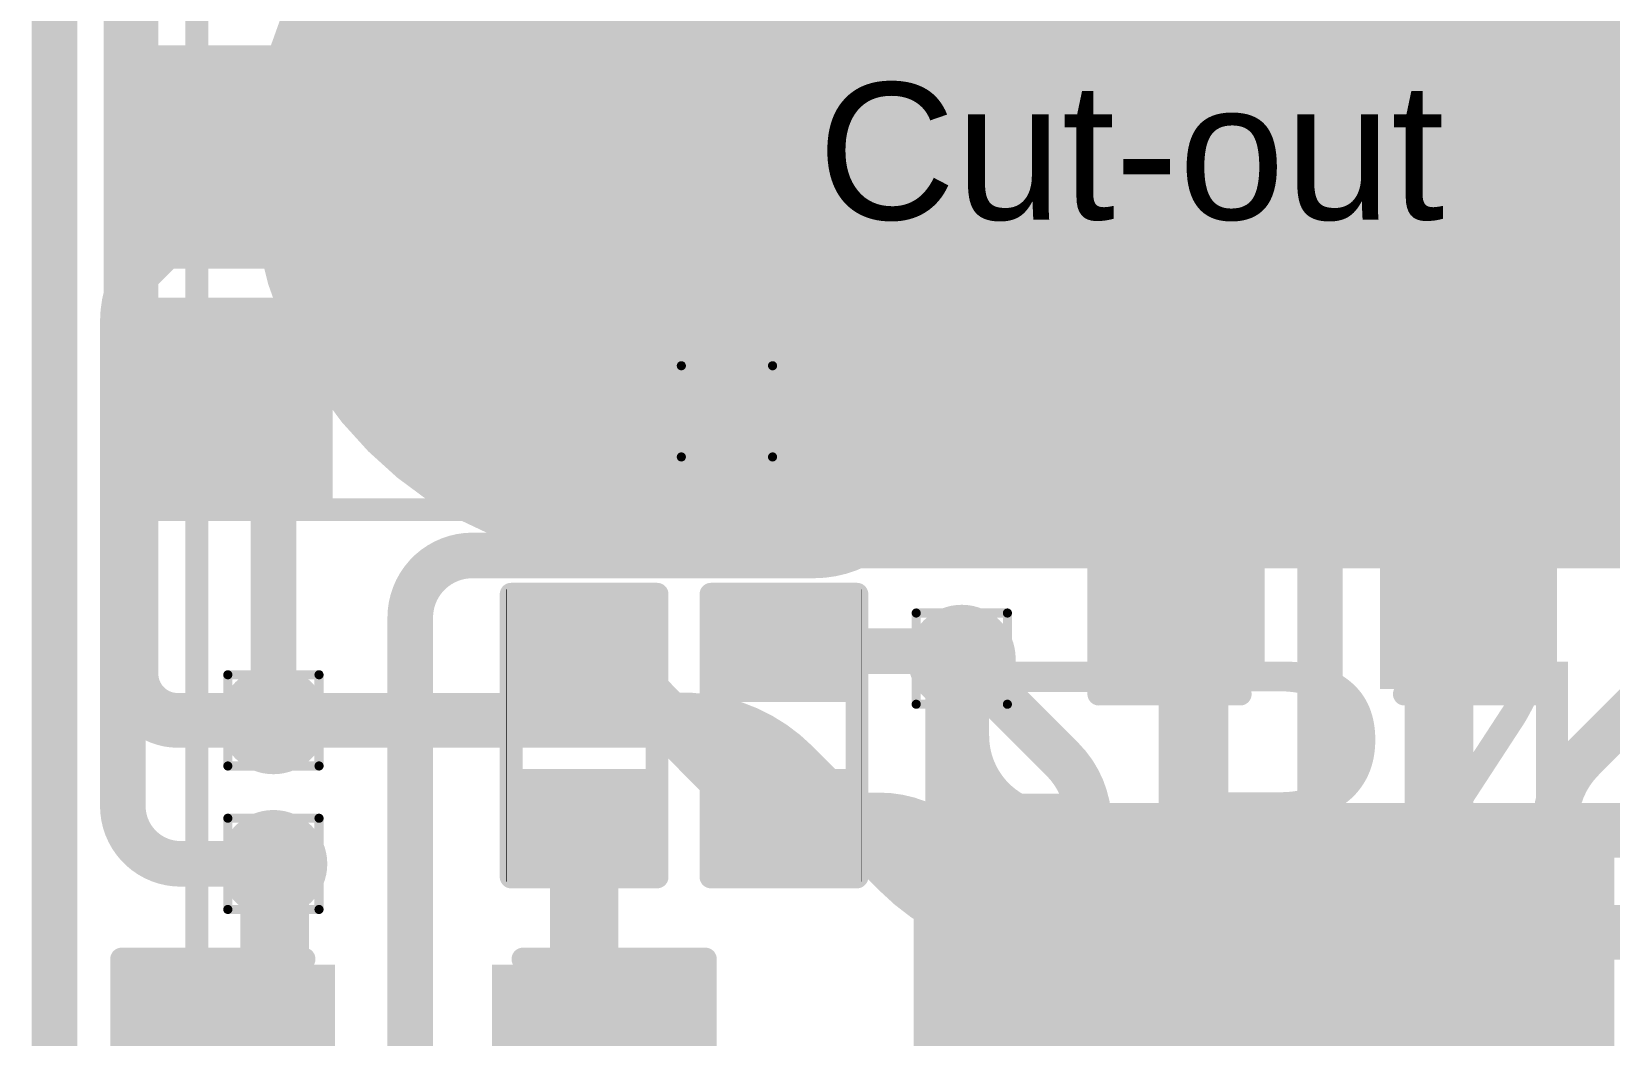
# Model space of a CAD drawing. Header units: inches. Extents: x 3 to 457, y -41 to 239.
# Drawn here: x 103.43 to 112.21, y 8.44 to 14.03 of the extents above; entities that cross this region are included whole.
import ezdxf

# ---------------------------------------------------------------- set-up
doc = ezdxf.new("R2010")
doc.units = ezdxf.units.IN
for name, color, linetype in [('Board Outline', 216, 'Continuous'), ('Bottom Layer', 5, 'Continuous'), ('Bottom Overlay', 54, 'Continuous'), ('Bottom Paste', 16, 'Continuous'), ('Bottom Solder', 6, 'Continuous'), ('Drill Drawing', 1, 'Continuous'), ('Fabrication', 76, 'Continuous'), ('Top Layer', 1, 'Continuous'), ('Top Overlay', 2, 'Continuous'), ('Top Paste', 8, 'Continuous'), ('Top Solder', 216, 'Continuous'), ('Via Holes', 16, 'Continuous')]:
    doc.layers.add(name, color=color, linetype=linetype)
doc.styles.add('Arial', font='', dxfattribs={"height": 0.2})
doc.styles.add('Arial Black_Bold', font='', dxfattribs={"height": 0.2})
doc.styles.get('Arial').set_extended_font_data('Arial')
doc.styles.get('Arial Black_Bold').set_extended_font_data('Arial Black', bold=True)

# ---------------------------------------------------------------- blocks, each defined once
blk = doc.blocks.new('S______B______2')
at = {"layer": 'Top Layer'}
for points in [[(-1.143, -0.4445), (-1.143, 0.4445), (-0.381, 0.4445), (-0.381, -0.4445)], [(0.381, -0.4445), (0.381, 0.4445), (1.143, 0.4445), (1.143, -0.4445)]]:
    blk.add_hatch(color=1, dxfattribs=at).paths.add_polyline_path(points)
at = {"layer": 'Top Paste'}
for points in [[(-1.143, -0.4445), (-1.143, 0.4445), (-0.381, 0.4445), (-0.381, -0.4445)], [(0.381, -0.4445), (0.381, 0.4445), (1.143, 0.4445), (1.143, -0.4445)]]:
    blk.add_hatch(color=8, dxfattribs=at).paths.add_polyline_path(points)
at = {"layer": 'Top Solder'}
for points in [[(-1.2446, -0.5461), (-1.2446, 0.5461), (-0.2794, 0.5461), (-0.2794, -0.5461)], [(0.2794, -0.5461), (0.2794, 0.5461), (1.2446, 0.5461), (1.2446, -0.5461)]]:
    blk.add_hatch(color=216, dxfattribs=at).paths.add_polyline_path(points)
at = {"layer": 'Top Overlay'}
for points in [[(-1.27, 0.5588, 0.127, 0.127, 0), (-1.27, -0.5588, 0.127, 0.127, 0)], [(1.27, 0.5588, 0.127, 0.127, 0), (-1.27, 0.5588, 0.127, 0.127, 0)], [(1.27, 0.5588, 0.127, 0.127, 0), (1.27, -0.5588, 0.127, 0.127, 0)], [(1.27, -0.5588, 0.127, 0.127, 0), (-1.27, -0.5588, 0.127, 0.127, 0)]]:
    blk.add_lwpolyline(points, format="xyseb", dxfattribs=at)
for points in [[(-1.30175, 0.5588, 0.0635, 0.0635, 1), (-1.23825, 0.5588, 0.0635, 0.0635, 1)], [(-1.30175, 0.5588, 0.0635, 0.0635, 1), (-1.23825, 0.5588, 0.0635, 0.0635, 1)], [(1.23825, 0.5588, 0.0635, 0.0635, 1), (1.30175, 0.5588, 0.0635, 0.0635, 1)], [(1.23825, 0.5588, 0.0635, 0.0635, 1), (1.30175, 0.5588, 0.0635, 0.0635, 1)], [(-1.30175, -0.5588, 0.0635, 0.0635, 1), (-1.23825, -0.5588, 0.0635, 0.0635, 1)], [(-1.30175, -0.5588, 0.0635, 0.0635, 1), (-1.23825, -0.5588, 0.0635, 0.0635, 1)], [(1.23825, -0.5588, 0.0635, 0.0635, 1), (1.30175, -0.5588, 0.0635, 0.0635, 1)], [(1.23825, -0.5588, 0.0635, 0.0635, 1), (1.30175, -0.5588, 0.0635, 0.0635, 1)]]:
    blk.add_lwpolyline(points, format="xyseb", close=True, dxfattribs=at)
blk = doc.blocks.new('TSSOP_14_108')
at = {"layer": 'Top Layer'}
for points in [[(-3.65, 1.525), (-2.15, 1.525), (-2.15, 1.075), (-3.65, 1.075)], [(-3.65, 0.875), (-2.15, 0.875), (-2.15, 0.425), (-3.65, 0.425)], [(-3.65, 0.225), (-2.15, 0.225), (-2.15, -0.225), (-3.65, -0.225)], [(-3.65, -0.425), (-2.15, -0.425), (-2.15, -0.875), (-3.65, -0.875)], [(-3.65, -1.075), (-2.15, -1.075), (-2.15, -1.525), (-3.65, -1.525)], [(-3.65, -1.725), (-2.15, -1.725), (-2.15, -2.175), (-3.65, -2.175)]]:
    blk.add_hatch(color=1, dxfattribs=at).paths.add_polyline_path(points)
at = {"layer": 'Top Paste'}
for points in [[(-3.65, 1.525), (-2.15, 1.525), (-2.15, 1.075), (-3.65, 1.075)], [(-3.65, 0.875), (-2.15, 0.875), (-2.15, 0.425), (-3.65, 0.425)], [(-3.65, 0.225), (-2.15, 0.225), (-2.15, -0.225), (-3.65, -0.225)], [(-3.65, -0.425), (-2.15, -0.425), (-2.15, -0.875), (-3.65, -0.875)], [(-3.65, -1.075), (-2.15, -1.075), (-2.15, -1.525), (-3.65, -1.525)], [(-3.65, -1.725), (-2.15, -1.725), (-2.15, -2.175), (-3.65, -2.175)]]:
    blk.add_hatch(color=8, dxfattribs=at).paths.add_polyline_path(points)
at = {"layer": 'Top Solder'}
for points in [[(-3.7516, 1.6266), (-2.0484, 1.6266), (-2.0484, 0.9734), (-3.7516, 0.9734)], [(-3.7516, 0.9766), (-2.0484, 0.9766), (-2.0484, 0.3234), (-3.7516, 0.3234)], [(-3.7516, 0.3266), (-2.0484, 0.3266), (-2.0484, -0.3266), (-3.7516, -0.3266)], [(-3.7516, -0.3234), (-2.0484, -0.3234), (-2.0484, -0.9766), (-3.7516, -0.9766)], [(-3.7516, -0.9734), (-2.0484, -0.9734), (-2.0484, -1.6266), (-3.7516, -1.6266)], [(-3.7516, -1.6234), (-2.0484, -1.6234), (-2.0484, -2.2766), (-3.7516, -2.2766)]]:
    blk.add_hatch(color=216, dxfattribs=at).paths.add_polyline_path(points)
blk = doc.blocks.new('S______B______118')
at = {"layer": 'Top Layer'}
for points in [[(-1.143, -0.4445), (-1.143, 0.4445), (-0.381, 0.4445), (-0.381, -0.4445)], [(0.381, -0.4445), (0.381, 0.4445), (1.143, 0.4445), (1.143, -0.4445)]]:
    blk.add_hatch(color=1, dxfattribs=at).paths.add_polyline_path(points)
at = {"layer": 'Top Paste'}
for points in [[(-1.143, -0.4445), (-1.143, 0.4445), (-0.381, 0.4445), (-0.381, -0.4445)], [(0.381, -0.4445), (0.381, 0.4445), (1.143, 0.4445), (1.143, -0.4445)]]:
    blk.add_hatch(color=8, dxfattribs=at).paths.add_polyline_path(points)
at = {"layer": 'Top Solder'}
for points in [[(-1.2446, -0.5461), (-1.2446, 0.5461), (-0.2794, 0.5461), (-0.2794, -0.5461)], [(0.2794, -0.5461), (0.2794, 0.5461), (1.2446, 0.5461), (1.2446, -0.5461)]]:
    blk.add_hatch(color=216, dxfattribs=at).paths.add_polyline_path(points)
at = {"layer": 'Top Overlay'}
for points in [[(-1.27, -0.5588, 0.127, 0.127, 0), (-1.27, 0.5588, 0.127, 0.127, 0)], [(-1.27, 0.5588, 0.127, 0.127, 0), (1.27, 0.5588, 0.127, 0.127, 0)], [(1.27, -0.5588, 0.127, 0.127, 0), (1.27, 0.5588, 0.127, 0.127, 0)], [(-1.27, -0.5588, 0.127, 0.127, 0), (1.27, -0.5588, 0.127, 0.127, 0)]]:
    blk.add_lwpolyline(points, format="xyseb", dxfattribs=at)
for points in [[(-1.30175, 0.5588, 0.0635, 0.0635, 1), (-1.23825, 0.5588, 0.0635, 0.0635, 1)], [(-1.30175, 0.5588, 0.0635, 0.0635, 1), (-1.23825, 0.5588, 0.0635, 0.0635, 1)], [(1.23825, 0.5588, 0.0635, 0.0635, 1), (1.30175, 0.5588, 0.0635, 0.0635, 1)], [(1.23825, 0.5588, 0.0635, 0.0635, 1), (1.30175, 0.5588, 0.0635, 0.0635, 1)], [(-1.30175, -0.5588, 0.0635, 0.0635, 1), (-1.23825, -0.5588, 0.0635, 0.0635, 1)], [(-1.30175, -0.5588, 0.0635, 0.0635, 1), (-1.23825, -0.5588, 0.0635, 0.0635, 1)], [(1.23825, -0.5588, 0.0635, 0.0635, 1), (1.30175, -0.5588, 0.0635, 0.0635, 1)], [(1.23825, -0.5588, 0.0635, 0.0635, 1), (1.30175, -0.5588, 0.0635, 0.0635, 1)]]:
    blk.add_lwpolyline(points, format="xyseb", close=True, dxfattribs=at)
blk = doc.blocks.new('R___0402_177')
at = {"layer": 'Top Layer'}
for points in [[(-0.6985, -0.3175), (-0.6985, 0.3175), (-0.2413, 0.3175), (-0.2413, -0.3175)], [(0.2413, -0.3175), (0.2413, 0.3175), (0.6985, 0.3175), (0.6985, -0.3175)]]:
    blk.add_hatch(color=1, dxfattribs=at).paths.add_polyline_path(points)
at = {"layer": 'Top Paste'}
for points in [[(-0.6985, -0.3175), (-0.6985, 0.3175), (-0.2413, 0.3175), (-0.2413, -0.3175)], [(0.2413, -0.3175), (0.2413, 0.3175), (0.6985, 0.3175), (0.6985, -0.3175)]]:
    blk.add_hatch(color=8, dxfattribs=at).paths.add_polyline_path(points)
at = {"layer": 'Top Solder'}
for points in [[(-0.7535, -0.3725), (-0.7535, 0.3725), (-0.1863, 0.3725), (-0.1863, -0.3725)], [(0.1863, -0.3725), (0.1863, 0.3725), (0.7535, 0.3725), (0.7535, -0.3725)]]:
    blk.add_hatch(color=216, dxfattribs=at).paths.add_polyline_path(points)
at = {"layer": 'Top Overlay'}
for points in [[(0.7874, 0.4064, 0.127, 0.127, 0), (-0.7874, 0.4064, 0.127, 0.127, 0)], [(-0.7874, -0.4064, 0.127, 0.127, 0), (-0.7874, 0.4064, 0.127, 0.127, 0)], [(0.7874, -0.4064, 0.127, 0.127, 0), (0.7874, 0.4064, 0.127, 0.127, 0)], [(0.7874, -0.4064, 0.127, 0.127, 0), (-0.7874, -0.4064, 0.127, 0.127, 0)], [(0.8128, -0.4318, 0.00323, 0.00323, 0), (-0.8128, -0.4318, 0.00323, 0.00323, 0)]]:
    blk.add_lwpolyline(points, format="xyseb", dxfattribs=at)
for points in [[(-0.8191, 0.4064, 0.0635, 0.0635, 1), (-0.7556, 0.4064, 0.0635, 0.0635, 1)], [(-0.8191, 0.4064, 0.0635, 0.0635, 1), (-0.7556, 0.4064, 0.0635, 0.0635, 1)], [(0.7556, 0.4064, 0.0635, 0.0635, 1), (0.8191, 0.4064, 0.0635, 0.0635, 1)], [(0.7556, 0.4064, 0.0635, 0.0635, 1), (0.8191, 0.4064, 0.0635, 0.0635, 1)], [(-0.8191, -0.4064, 0.0635, 0.0635, 1), (-0.7556, -0.4064, 0.0635, 0.0635, 1)], [(-0.8191, -0.4064, 0.0635, 0.0635, 1), (-0.7556, -0.4064, 0.0635, 0.0635, 1)], [(0.7556, -0.4064, 0.0635, 0.0635, 1), (0.8191, -0.4064, 0.0635, 0.0635, 1)], [(0.7556, -0.4064, 0.0635, 0.0635, 1), (0.8191, -0.4064, 0.0635, 0.0635, 1)], [(-0.8136, -0.4318, 0.00161, 0.00161, 1), (-0.812, -0.4318, 0.00161, 0.00161, 1)], [(0.812, -0.4318, 0.00161, 0.00161, 1), (0.8136, -0.4318, 0.00161, 0.00161, 1)]]:
    blk.add_lwpolyline(points, format="xyseb", close=True, dxfattribs=at)
blk = doc.blocks.new('R___0402_182')
at = {"layer": 'Top Layer'}
for points in [[(-0.6985, -0.3175), (-0.6985, 0.3175), (-0.2413, 0.3175), (-0.2413, -0.3175)], [(0.2413, -0.3175), (0.2413, 0.3175), (0.6985, 0.3175), (0.6985, -0.3175)]]:
    blk.add_hatch(color=1, dxfattribs=at).paths.add_polyline_path(points)
at = {"layer": 'Top Paste'}
for points in [[(-0.6985, -0.3175), (-0.6985, 0.3175), (-0.2413, 0.3175), (-0.2413, -0.3175)], [(0.2413, -0.3175), (0.2413, 0.3175), (0.6985, 0.3175), (0.6985, -0.3175)]]:
    blk.add_hatch(color=8, dxfattribs=at).paths.add_polyline_path(points)
at = {"layer": 'Top Solder'}
for points in [[(-0.7535, -0.3725), (-0.7535, 0.3725), (-0.1863, 0.3725), (-0.1863, -0.3725)], [(0.1863, -0.3725), (0.1863, 0.3725), (0.7535, 0.3725), (0.7535, -0.3725)]]:
    blk.add_hatch(color=216, dxfattribs=at).paths.add_polyline_path(points)
at = {"layer": 'Top Overlay'}
for points in [[(-0.7874, 0.4064, 0.127, 0.127, 0), (0.7874, 0.4064, 0.127, 0.127, 0)], [(-0.7874, 0.4064, 0.127, 0.127, 0), (-0.7874, -0.4064, 0.127, 0.127, 0)], [(0.7874, 0.4064, 0.127, 0.127, 0), (0.7874, -0.4064, 0.127, 0.127, 0)], [(-0.7874, -0.4064, 0.127, 0.127, 0), (0.7874, -0.4064, 0.127, 0.127, 0)], [(-0.8128, -0.4318, 0.00323, 0.00323, 0), (0.8128, -0.4318, 0.00323, 0.00323, 0)]]:
    blk.add_lwpolyline(points, format="xyseb", dxfattribs=at)
for points in [[(-0.8191, 0.4064, 0.0635, 0.0635, 1), (-0.7556, 0.4064, 0.0635, 0.0635, 1)], [(-0.8191, 0.4064, 0.0635, 0.0635, 1), (-0.7556, 0.4064, 0.0635, 0.0635, 1)], [(0.7556, 0.4064, 0.0635, 0.0635, 1), (0.8191, 0.4064, 0.0635, 0.0635, 1)], [(0.7556, 0.4064, 0.0635, 0.0635, 1), (0.8191, 0.4064, 0.0635, 0.0635, 1)], [(-0.8191, -0.4064, 0.0635, 0.0635, 1), (-0.7556, -0.4064, 0.0635, 0.0635, 1)], [(-0.8191, -0.4064, 0.0635, 0.0635, 1), (-0.7556, -0.4064, 0.0635, 0.0635, 1)], [(0.7556, -0.4064, 0.0635, 0.0635, 1), (0.8191, -0.4064, 0.0635, 0.0635, 1)], [(0.7556, -0.4064, 0.0635, 0.0635, 1), (0.8191, -0.4064, 0.0635, 0.0635, 1)], [(-0.8136, -0.4318, 0.00161, 0.00161, 1), (-0.812, -0.4318, 0.00161, 0.00161, 1)], [(0.812, -0.4318, 0.00161, 0.00161, 1), (0.8136, -0.4318, 0.00161, 0.00161, 1)]]:
    blk.add_lwpolyline(points, format="xyseb", close=True, dxfattribs=at)
blk = doc.blocks.new('EMG_ELECTRODE_4_____B_237')
at = {"layer": 'Bottom Layer'}
h = blk.add_hatch(color=5, dxfattribs=at)
edge = h.paths.add_edge_path()
edge.add_arc((-3.15, 10), 2.1, 90, 270)
edge.add_line((-3.15, 7.9), (3.15, 7.9))
edge.add_arc((3.15, 10), 2.1, 270, 450)
edge.add_line((3.15, 12.1), (-3.15, 12.1))
at = {"layer": 'Bottom Paste'}
h = blk.add_hatch(color=16, dxfattribs=at)
edge = h.paths.add_edge_path()
edge.add_arc((-3.15, 10), 2.1, 90, 270)
edge.add_line((-3.15, 7.9), (3.15, 7.9))
edge.add_arc((3.15, 10), 2.1, 270, 450)
edge.add_line((3.15, 12.1), (-3.15, 12.1))
at = {"layer": 'Bottom Solder'}
h = blk.add_hatch(color=6, dxfattribs=at)
edge = h.paths.add_edge_path()
edge.add_arc((-3.15, 10), 2.2016, 90, 270)
edge.add_line((-3.15, 7.7984), (3.15, 7.7984))
edge.add_arc((3.15, 10), 2.2016, 270, 450)
edge.add_line((3.15, 12.2016), (-3.15, 12.2016))
at = {"layer": 'Bottom Overlay'}
blk.add_lwpolyline([(-5.6833, -21.0042, 0.127, 0.127, 0), (-5.6833, 20.9528, 0.127, 0.127, 0)], format="xyseb", dxfattribs=at)
blk = doc.blocks.new('C___0805_267')
at = {"layer": 'Top Layer'}
for points in [[(-1.524, 0.762), (-0.508, 0.762), (-0.508, -0.762), (-1.524, -0.762)], [(0.508, 0.762), (1.524, 0.762), (1.524, -0.762), (0.508, -0.762)]]:
    blk.add_hatch(color=1, dxfattribs=at).paths.add_polyline_path(points)
at = {"layer": 'Top Paste'}
for points in [[(-1.524, 0.762), (-0.508, 0.762), (-0.508, -0.762), (-1.524, -0.762)], [(0.508, 0.762), (1.524, 0.762), (1.524, -0.762), (0.508, -0.762)]]:
    blk.add_hatch(color=8, dxfattribs=at).paths.add_polyline_path(points)
at = {"layer": 'Top Solder'}
for points in [[(-1.594, 0.832), (-0.438, 0.832), (-0.438, -0.832), (-1.594, -0.832)], [(0.438, 0.832), (1.594, 0.832), (1.594, -0.832), (0.438, -0.832)]]:
    blk.add_hatch(color=216, dxfattribs=at).paths.add_polyline_path(points)
at = {"layer": 'Top Overlay'}
for points in [[(-1.6256, 0.8636, 0.127, 0.127, 0), (-1.6256, -0.8636, 0.127, 0.127, 0)], [(-0.6096, 0.8636, 0.127, 0.127, 0), (-1.6256, 0.8636, 0.127, 0.127, 0)], [(1.6256, 0.8636, 0.127, 0.127, 0), (0.6096, 0.8636, 0.127, 0.127, 0)], [(1.6256, 0.8636, 0.127, 0.127, 0), (1.6256, -0.8636, 0.127, 0.127, 0)], [(-0.6096, -0.8636, 0.127, 0.127, 0), (-1.6256, -0.8636, 0.127, 0.127, 0)], [(1.6256, -0.8636, 0.127, 0.127, 0), (0.6096, -0.8636, 0.127, 0.127, 0)]]:
    blk.add_lwpolyline(points, format="xyseb", dxfattribs=at)
for points in [[(-1.6574, 0.8636, 0.0635, 0.0635, 1), (-1.5938, 0.8636, 0.0635, 0.0635, 1)], [(-1.6574, 0.8636, 0.0635, 0.0635, 1), (-1.5938, 0.8636, 0.0635, 0.0635, 1)], [(-0.6413, 0.8636, 0.0635, 0.0635, 1), (-0.5778, 0.8636, 0.0635, 0.0635, 1)], [(0.5778, 0.8636, 0.0635, 0.0635, 1), (0.6413, 0.8636, 0.0635, 0.0635, 1)], [(1.5938, 0.8636, 0.0635, 0.0635, 1), (1.6574, 0.8636, 0.0635, 0.0635, 1)], [(1.5938, 0.8636, 0.0635, 0.0635, 1), (1.6574, 0.8636, 0.0635, 0.0635, 1)], [(-1.6574, -0.8636, 0.0635, 0.0635, 1), (-1.5938, -0.8636, 0.0635, 0.0635, 1)], [(-1.6574, -0.8636, 0.0635, 0.0635, 1), (-1.5938, -0.8636, 0.0635, 0.0635, 1)], [(-0.6413, -0.8636, 0.0635, 0.0635, 1), (-0.5778, -0.8636, 0.0635, 0.0635, 1)], [(0.5778, -0.8636, 0.0635, 0.0635, 1), (0.6413, -0.8636, 0.0635, 0.0635, 1)], [(1.5938, -0.8636, 0.0635, 0.0635, 1), (1.6574, -0.8636, 0.0635, 0.0635, 1)], [(1.5938, -0.8636, 0.0635, 0.0635, 1), (1.6574, -0.8636, 0.0635, 0.0635, 1)]]:
    blk.add_lwpolyline(points, format="xyseb", close=True, dxfattribs=at)
blk = doc.blocks.new('C___0603_271')
at = {"layer": 'Top Layer'}
for points in [[(-0.381, 0.4445), (-0.381, -0.4445), (-1.143, -0.4445), (-1.143, 0.4445)], [(1.143, 0.4445), (1.143, -0.4445), (0.381, -0.4445), (0.381, 0.4445)]]:
    blk.add_hatch(color=1, dxfattribs=at).paths.add_polyline_path(points)
at = {"layer": 'Top Paste'}
for points in [[(-0.381, 0.4445), (-0.381, -0.4445), (-1.143, -0.4445), (-1.143, 0.4445)], [(1.143, 0.4445), (1.143, -0.4445), (0.381, -0.4445), (0.381, 0.4445)]]:
    blk.add_hatch(color=8, dxfattribs=at).paths.add_polyline_path(points)
at = {"layer": 'Top Solder'}
for points in [[(-0.321, 0.5045), (-0.321, -0.5045), (-1.203, -0.5045), (-1.203, 0.5045)], [(1.203, 0.5045), (1.203, -0.5045), (0.321, -0.5045), (0.321, 0.5045)]]:
    blk.add_hatch(color=216, dxfattribs=at).paths.add_polyline_path(points)
at = {"layer": 'Top Overlay'}
for points in [[(-0.4572, 0.5334, 0.127, 0.127, 0), (-1.2446, 0.5334, 0.127, 0.127, 0)], [(-1.2446, 0.5334, 0.127, 0.127, 0), (-1.2446, -0.5334, 0.127, 0.127, 0)], [(1.2446, 0.5334, 0.127, 0.127, 0), (0.4572, 0.5334, 0.127, 0.127, 0)], [(1.2446, 0.5334, 0.127, 0.127, 0), (1.2446, -0.5334, 0.127, 0.127, 0)], [(-0.4572, -0.5334, 0.127, 0.127, 0), (-1.2446, -0.5334, 0.127, 0.127, 0)], [(1.2446, -0.5334, 0.127, 0.127, 0), (0.4572, -0.5334, 0.127, 0.127, 0)]]:
    blk.add_lwpolyline(points, format="xyseb", dxfattribs=at)
for points in [[(-1.2764, 0.5334, 0.0635, 0.0635, 1), (-1.2128, 0.5334, 0.0635, 0.0635, 1)], [(-1.2764, 0.5334, 0.0635, 0.0635, 1), (-1.2128, 0.5334, 0.0635, 0.0635, 1)], [(-0.4889, 0.5334, 0.0635, 0.0635, 1), (-0.4254, 0.5334, 0.0635, 0.0635, 1)], [(0.4254, 0.5334, 0.0635, 0.0635, 1), (0.4889, 0.5334, 0.0635, 0.0635, 1)], [(1.2128, 0.5334, 0.0635, 0.0635, 1), (1.2764, 0.5334, 0.0635, 0.0635, 1)], [(1.2128, 0.5334, 0.0635, 0.0635, 1), (1.2764, 0.5334, 0.0635, 0.0635, 1)], [(-1.2764, -0.5334, 0.0635, 0.0635, 1), (-1.2128, -0.5334, 0.0635, 0.0635, 1)], [(-1.2764, -0.5334, 0.0635, 0.0635, 1), (-1.2128, -0.5334, 0.0635, 0.0635, 1)], [(-0.4889, -0.5334, 0.0635, 0.0635, 1), (-0.4254, -0.5334, 0.0635, 0.0635, 1)], [(0.4254, -0.5334, 0.0635, 0.0635, 1), (0.4889, -0.5334, 0.0635, 0.0635, 1)], [(1.2128, -0.5334, 0.0635, 0.0635, 1), (1.2764, -0.5334, 0.0635, 0.0635, 1)], [(1.2128, -0.5334, 0.0635, 0.0635, 1), (1.2764, -0.5334, 0.0635, 0.0635, 1)]]:
    blk.add_lwpolyline(points, format="xyseb", close=True, dxfattribs=at)
blk = doc.blocks.new('____0402_273')
at = {"layer": 'Top Layer'}
for points in [[(-0.6985, -0.3175), (-0.6985, 0.3175), (-0.2413, 0.3175), (-0.2413, -0.3175)], [(0.2413, -0.3175), (0.2413, 0.3175), (0.6985, 0.3175), (0.6985, -0.3175)]]:
    blk.add_hatch(color=1, dxfattribs=at).paths.add_polyline_path(points)
at = {"layer": 'Top Paste'}
for points in [[(-0.6985, -0.3175), (-0.6985, 0.3175), (-0.2413, 0.3175), (-0.2413, -0.3175)], [(0.2413, -0.3175), (0.2413, 0.3175), (0.6985, 0.3175), (0.6985, -0.3175)]]:
    blk.add_hatch(color=8, dxfattribs=at).paths.add_polyline_path(points)
at = {"layer": 'Top Solder'}
for points in [[(-0.7585, -0.3775), (-0.7585, 0.3775), (-0.1813, 0.3775), (-0.1813, -0.3775)], [(0.1813, -0.3775), (0.1813, 0.3775), (0.7585, 0.3775), (0.7585, -0.3775)]]:
    blk.add_hatch(color=216, dxfattribs=at).paths.add_polyline_path(points)
at = {"layer": 'Top Overlay'}
for points in [[(-0.7874, 0.4064, 0.127, 0.127, 0), (-0.7874, -0.4064, 0.127, 0.127, 0)], [(-0.2794, 0.4064, 0.127, 0.127, 0), (-0.7874, 0.4064, 0.127, 0.127, 0)], [(0.7874, 0.4064, 0.127, 0.127, 0), (0.2794, 0.4064, 0.127, 0.127, 0)], [(0.7874, 0.4064, 0.127, 0.127, 0), (0.7874, -0.4064, 0.127, 0.127, 0)], [(-0.2794, -0.4064, 0.127, 0.127, 0), (-0.7874, -0.4064, 0.127, 0.127, 0)], [(0.7874, -0.4064, 0.127, 0.127, 0), (0.2794, -0.4064, 0.127, 0.127, 0)]]:
    blk.add_lwpolyline(points, format="xyseb", dxfattribs=at)
for points in [[(-0.8191, 0.4064, 0.0635, 0.0635, 1), (-0.7556, 0.4064, 0.0635, 0.0635, 1)], [(-0.8191, 0.4064, 0.0635, 0.0635, 1), (-0.7556, 0.4064, 0.0635, 0.0635, 1)], [(-0.3111, 0.4064, 0.0635, 0.0635, 1), (-0.2477, 0.4064, 0.0635, 0.0635, 1)], [(0.2477, 0.4064, 0.0635, 0.0635, 1), (0.3111, 0.4064, 0.0635, 0.0635, 1)], [(0.7556, 0.4064, 0.0635, 0.0635, 1), (0.8191, 0.4064, 0.0635, 0.0635, 1)], [(0.7556, 0.4064, 0.0635, 0.0635, 1), (0.8191, 0.4064, 0.0635, 0.0635, 1)], [(-0.8191, -0.4064, 0.0635, 0.0635, 1), (-0.7556, -0.4064, 0.0635, 0.0635, 1)], [(-0.8191, -0.4064, 0.0635, 0.0635, 1), (-0.7556, -0.4064, 0.0635, 0.0635, 1)], [(-0.3111, -0.4064, 0.0635, 0.0635, 1), (-0.2477, -0.4064, 0.0635, 0.0635, 1)], [(0.2477, -0.4064, 0.0635, 0.0635, 1), (0.3111, -0.4064, 0.0635, 0.0635, 1)], [(0.7556, -0.4064, 0.0635, 0.0635, 1), (0.8191, -0.4064, 0.0635, 0.0635, 1)], [(0.7556, -0.4064, 0.0635, 0.0635, 1), (0.8191, -0.4064, 0.0635, 0.0635, 1)]]:
    blk.add_lwpolyline(points, format="xyseb", close=True, dxfattribs=at)

msp = doc.modelspace()

# ---------------------------------------------------------------- hatches: boundary and pattern name
at = {"layer": 'Bottom Layer'}
h = msp.add_hatch(color=5, dxfattribs=at)
edge = h.paths.add_edge_path()
edge.add_arc((107.2984, 11.9183), 0.3, 0, 360)
h = msp.add_hatch(color=5, dxfattribs=at)
edge = h.paths.add_edge_path()
edge.add_arc((108.6065, 10.541), 0.3, 0, 360)
h = msp.add_hatch(color=5, dxfattribs=at)
edge = h.paths.add_edge_path()
edge.add_arc((104.7724, 10.1972), 0.3, 0, 360)
h = msp.add_hatch(color=5, dxfattribs=at)
edge = h.paths.add_edge_path()
edge.add_arc((104.7724, 9.398), 0.3, 0, 360)
at = {"layer": 'Top Layer'}
msp.add_hatch(color=1, dxfattribs=at).paths.add_polyline_path([(111.3129, 12.4136), (111.9543, 12.4136), (111.9543, 13.0486), (111.3129, 13.0486)])
h = msp.add_hatch(color=1, dxfattribs=at)
edge = h.paths.add_edge_path()
edge.add_arc((107.2984, 11.9183), 0.3, 0, 360)
h = msp.add_hatch(color=1, dxfattribs=at)
edge = h.paths.add_edge_path()
edge.add_arc((108.6065, 10.541), 0.3, 0, 360)
h = msp.add_hatch(color=1, dxfattribs=at)
edge = h.paths.add_edge_path()
edge.add_arc((104.7724, 10.1972), 0.3, 0, 360)
h = msp.add_hatch(color=1, dxfattribs=at)
edge = h.paths.add_edge_path()
edge.add_arc((104.7724, 9.398), 0.3, 0, 360)
at = {"layer": 'Via Holes'}
h = msp.add_hatch(color=7, dxfattribs=at)
edge = h.paths.add_edge_path()
edge.add_arc((107.2984, 11.9183), 0.15, 0, 360)
h = msp.add_hatch(color=7, dxfattribs=at)
edge = h.paths.add_edge_path()
edge.add_arc((108.6065, 10.541), 0.15, 0, 360)
h = msp.add_hatch(color=7, dxfattribs=at)
edge = h.paths.add_edge_path()
edge.add_arc((104.7724, 10.1972), 0.15, 0, 360)
h = msp.add_hatch(color=7, dxfattribs=at)
edge = h.paths.add_edge_path()
edge.add_arc((104.7724, 9.398), 0.15, 0, 360)

# ---------------------------------------------------------------- linework, layer by layer
at = {"layer": 'Board Outline'}
msp.add_lwpolyline([(103.5522, -17.7088, 0.127, 0.127, 0), (103.5525, 24.1726, 0.127, 0.127, 0)], format="xyseb", dxfattribs=at)
at = {"layer": 'Bottom Layer'}
for points in [[(103.979, 10.4572, 0.3048, 0.3048, 0), (103.979, 16.9572, 0.3048, 0.3048, 0)], [(108.6065, 10.1105, 0.3048, 0.3048, 0), (108.6065, 10.541, 0.3048, 0.3048, 0)], [(104.239, 10.1972, 0.3048, 0.3048, -0.414214), (103.979, 10.4572, 0.3048, 0.3048, 0)], [(104.239, 10.1972, 0.3048, 0.3048, 0), (104.7724, 10.1972, 0.3048, 0.3048, 0)], [(104.7724, 10.1972, 0.3048, 0.3048, 0), (106.9761, 10.1972, 0.3048, 0.3048, 0)], [(106.9761, 10.1972, 0.3048, 0.3048, 0), (107.0192, 10.1989, 0.3048, 0.3048, 0)], [(107.0192, 10.1989, 0.3048, 0.3048, -0.209443), (107.6666, 9.9458, 0.3048, 0.3048, 0)], [(109.1324, 9.5846, 0.3048, 0.3048, -0.414214), (108.6065, 10.1105, 0.3048, 0.3048, 0)], [(107.6666, 9.9458, 0.3048, 0.3048, 0), (108.2575, 9.3549, 0.3048, 0.3048, 0)], [(109.1324, 9.5846, 0.3048, 0.3048, 0), (114.7793, 9.5846, 0.3048, 0.3048, 0)], [(104.7793, 6.1882, 0.381, 0.381, 0), (104.7793, 9.398, 0.381, 0.381, 0)], [(109.0704, 9.017, 0.3048, 0.3048, -0.199559), (108.2575, 9.3549, 0.3048, 0.3048, 0)], [(109.0704, 9.017, 0.3048, 0.3048, 0), (114.018, 9.017, 0.3048, 0.3048, 0)]]:
    msp.add_lwpolyline(points, format="xyseb", dxfattribs=at)
for points in [[(108.5303, 10.541, 0.1524, 0.1524, 1), (108.6827, 10.541, 0.1524, 0.1524, 1)], [(103.9028, 10.4572, 0.1524, 0.1524, 1), (104.0552, 10.4572, 0.1524, 0.1524, 1)], [(103.9028, 10.4572, 0.1524, 0.1524, 1), (104.0552, 10.4572, 0.1524, 0.1524, 1)], [(104.1628, 10.1972, 0.1524, 0.1524, 1), (104.3152, 10.1972, 0.1524, 0.1524, 1)], [(104.1628, 10.1972, 0.1524, 0.1524, 1), (104.3152, 10.1972, 0.1524, 0.1524, 1)], [(104.6962, 10.1972, 0.1524, 0.1524, 1), (104.8486, 10.1972, 0.1524, 0.1524, 1)], [(104.6962, 10.1972, 0.1524, 0.1524, 1), (104.8486, 10.1972, 0.1524, 0.1524, 1)], [(106.8999, 10.1972, 0.1524, 0.1524, 1), (107.0523, 10.1972, 0.1524, 0.1524, 1)], [(106.8999, 10.1972, 0.1524, 0.1524, 1), (107.0523, 10.1972, 0.1524, 0.1524, 1)], [(106.943, 10.1989, 0.1524, 0.1524, 1), (107.0954, 10.1989, 0.1524, 0.1524, 1)], [(106.943, 10.1989, 0.1524, 0.1524, 1), (107.0954, 10.1989, 0.1524, 0.1524, 1)], [(108.5303, 10.1105, 0.1524, 0.1524, 1), (108.6827, 10.1105, 0.1524, 0.1524, 1)], [(108.5303, 10.1105, 0.1524, 0.1524, 1), (108.6827, 10.1105, 0.1524, 0.1524, 1)], [(107.5904, 9.9458, 0.1524, 0.1524, 1), (107.7428, 9.9458, 0.1524, 0.1524, 1)], [(107.5904, 9.9458, 0.1524, 0.1524, 1), (107.7428, 9.9458, 0.1524, 0.1524, 1)], [(109.0562, 9.5846, 0.1524, 0.1524, 1), (109.2086, 9.5846, 0.1524, 0.1524, 1)], [(109.0562, 9.5846, 0.1524, 0.1524, 1), (109.2086, 9.5846, 0.1524, 0.1524, 1)], [(104.684, 9.398, 0.1905, 0.1905, 1), (104.8745, 9.398, 0.1905, 0.1905, 1)], [(108.1813, 9.3549, 0.1524, 0.1524, 1), (108.3337, 9.3549, 0.1524, 0.1524, 1)], [(108.1813, 9.3549, 0.1524, 0.1524, 1), (108.3337, 9.3549, 0.1524, 0.1524, 1)], [(108.9942, 9.017, 0.1524, 0.1524, 1), (109.1466, 9.017, 0.1524, 0.1524, 1)], [(108.9942, 9.017, 0.1524, 0.1524, 1), (109.1466, 9.017, 0.1524, 0.1524, 1)]]:
    msp.add_lwpolyline(points, format="xyseb", close=True, dxfattribs=at)
at = {"layer": 'Drill Drawing'}
for points in [[(107.0444, 12.1723, 0.0508, 0.0508, 0), (107.5524, 12.1723, 0.0508, 0.0508, 0)], [(107.0444, 11.6643, 0.0508, 0.0508, 0), (107.0444, 12.1723, 0.0508, 0.0508, 0)], [(107.5524, 11.6643, 0.0508, 0.0508, 0), (107.5524, 12.1723, 0.0508, 0.0508, 0)], [(107.0444, 11.6643, 0.0508, 0.0508, 0), (107.5524, 11.6643, 0.0508, 0.0508, 0)], [(108.3525, 10.795, 0.0508, 0.0508, 0), (108.8605, 10.795, 0.0508, 0.0508, 0)], [(108.3525, 10.287, 0.0508, 0.0508, 0), (108.3525, 10.795, 0.0508, 0.0508, 0)], [(108.8605, 10.287, 0.0508, 0.0508, 0), (108.8605, 10.795, 0.0508, 0.0508, 0)], [(104.5184, 10.4512, 0.0508, 0.0508, 0), (105.0264, 10.4512, 0.0508, 0.0508, 0)], [(104.5184, 9.9432, 0.0508, 0.0508, 0), (104.5184, 10.4512, 0.0508, 0.0508, 0)], [(105.0264, 9.9432, 0.0508, 0.0508, 0), (105.0264, 10.4512, 0.0508, 0.0508, 0)], [(108.3525, 10.287, 0.0508, 0.0508, 0), (108.8605, 10.287, 0.0508, 0.0508, 0)], [(104.5184, 9.9432, 0.0508, 0.0508, 0), (105.0264, 9.9432, 0.0508, 0.0508, 0)], [(104.5184, 9.652, 0.0508, 0.0508, 0), (105.0264, 9.652, 0.0508, 0.0508, 0)], [(104.5184, 9.144, 0.0508, 0.0508, 0), (104.5184, 9.652, 0.0508, 0.0508, 0)], [(105.0264, 9.144, 0.0508, 0.0508, 0), (105.0264, 9.652, 0.0508, 0.0508, 0)], [(104.5184, 9.144, 0.0508, 0.0508, 0), (105.0264, 9.144, 0.0508, 0.0508, 0)]]:
    msp.add_lwpolyline(points, format="xyseb", dxfattribs=at)
for points in [[(107.0317, 12.1723, 0.0254, 0.0254, 1), (107.0571, 12.1723, 0.0254, 0.0254, 1)], [(107.0317, 12.1723, 0.0254, 0.0254, 1), (107.0571, 12.1723, 0.0254, 0.0254, 1)], [(107.5397, 12.1723, 0.0254, 0.0254, 1), (107.5651, 12.1723, 0.0254, 0.0254, 1)], [(107.5397, 12.1723, 0.0254, 0.0254, 1), (107.5651, 12.1723, 0.0254, 0.0254, 1)], [(107.0317, 11.6643, 0.0254, 0.0254, 1), (107.0571, 11.6643, 0.0254, 0.0254, 1)], [(107.0317, 11.6643, 0.0254, 0.0254, 1), (107.0571, 11.6643, 0.0254, 0.0254, 1)], [(107.5397, 11.6643, 0.0254, 0.0254, 1), (107.5651, 11.6643, 0.0254, 0.0254, 1)], [(107.5397, 11.6643, 0.0254, 0.0254, 1), (107.5651, 11.6643, 0.0254, 0.0254, 1)], [(108.3398, 10.795, 0.0254, 0.0254, 1), (108.3652, 10.795, 0.0254, 0.0254, 1)], [(108.3398, 10.795, 0.0254, 0.0254, 1), (108.3652, 10.795, 0.0254, 0.0254, 1)], [(108.8478, 10.795, 0.0254, 0.0254, 1), (108.8732, 10.795, 0.0254, 0.0254, 1)], [(108.8478, 10.795, 0.0254, 0.0254, 1), (108.8732, 10.795, 0.0254, 0.0254, 1)], [(104.5057, 10.4512, 0.0254, 0.0254, 1), (104.5311, 10.4512, 0.0254, 0.0254, 1)], [(104.5057, 10.4512, 0.0254, 0.0254, 1), (104.5311, 10.4512, 0.0254, 0.0254, 1)], [(105.0137, 10.4512, 0.0254, 0.0254, 1), (105.0391, 10.4512, 0.0254, 0.0254, 1)], [(105.0137, 10.4512, 0.0254, 0.0254, 1), (105.0391, 10.4512, 0.0254, 0.0254, 1)], [(108.3398, 10.287, 0.0254, 0.0254, 1), (108.3652, 10.287, 0.0254, 0.0254, 1)], [(108.3398, 10.287, 0.0254, 0.0254, 1), (108.3652, 10.287, 0.0254, 0.0254, 1)], [(108.8478, 10.287, 0.0254, 0.0254, 1), (108.8732, 10.287, 0.0254, 0.0254, 1)], [(108.8478, 10.287, 0.0254, 0.0254, 1), (108.8732, 10.287, 0.0254, 0.0254, 1)], [(104.5057, 9.9432, 0.0254, 0.0254, 1), (104.5311, 9.9432, 0.0254, 0.0254, 1)], [(104.5057, 9.9432, 0.0254, 0.0254, 1), (104.5311, 9.9432, 0.0254, 0.0254, 1)], [(105.0137, 9.9432, 0.0254, 0.0254, 1), (105.0391, 9.9432, 0.0254, 0.0254, 1)], [(105.0137, 9.9432, 0.0254, 0.0254, 1), (105.0391, 9.9432, 0.0254, 0.0254, 1)], [(104.5057, 9.652, 0.0254, 0.0254, 1), (104.5311, 9.652, 0.0254, 0.0254, 1)], [(104.5057, 9.652, 0.0254, 0.0254, 1), (104.5311, 9.652, 0.0254, 0.0254, 1)], [(105.0137, 9.652, 0.0254, 0.0254, 1), (105.0391, 9.652, 0.0254, 0.0254, 1)], [(105.0137, 9.652, 0.0254, 0.0254, 1), (105.0391, 9.652, 0.0254, 0.0254, 1)], [(104.5057, 9.144, 0.0254, 0.0254, 1), (104.5311, 9.144, 0.0254, 0.0254, 1)], [(104.5057, 9.144, 0.0254, 0.0254, 1), (104.5311, 9.144, 0.0254, 0.0254, 1)], [(105.0137, 9.144, 0.0254, 0.0254, 1), (105.0391, 9.144, 0.0254, 0.0254, 1)], [(105.0137, 9.144, 0.0254, 0.0254, 1), (105.0391, 9.144, 0.0254, 0.0254, 1)]]:
    msp.add_lwpolyline(points, format="xyseb", close=True, dxfattribs=at)
at = {"layer": 'Fabrication'}
for points in [[(103.5522, -17.7088, 0.254, 0.254, 0), (103.5525, 24.1726, 0.254, 0.254, 0)], [(104.7753, 13.2704, 0.254, 0.254, -0.198912), (105.3904, 14.7553, 0.254, 0.254, 0)], [(105.3904, 11.7854, 0.254, 0.254, -0.198912), (104.7753, 13.2704, 0.254, 0.254, 0)], [(106.8753, 11.1704, 0.254, 0.254, -0.198912), (105.3904, 11.7854, 0.254, 0.254, 0)], [(106.8753, 11.1704, 0.254, 0.254, 0), (113.1833, 11.1704, 0.254, 0.254, 0)]]:
    msp.add_lwpolyline(points, format="xyseb", dxfattribs=at)
for points in [[(104.7118, 13.2704, 0.127, 0.127, 1), (104.8388, 13.2704, 0.127, 0.127, 1)], [(104.7118, 13.2704, 0.127, 0.127, 1), (104.8388, 13.2704, 0.127, 0.127, 1)], [(105.3269, 11.7854, 0.127, 0.127, 1), (105.4539, 11.7854, 0.127, 0.127, 1)], [(105.3269, 11.7854, 0.127, 0.127, 1), (105.4539, 11.7854, 0.127, 0.127, 1)], [(106.8118, 11.1704, 0.127, 0.127, 1), (106.9388, 11.1704, 0.127, 0.127, 1)], [(106.8118, 11.1704, 0.127, 0.127, 1), (106.9388, 11.1704, 0.127, 0.127, 1)]]:
    msp.add_lwpolyline(points, format="xyseb", close=True, dxfattribs=at)
at = {"layer": 'Top Layer'}
for points in [[(111.7364, 12.7311, 0.381, 0.381, 0), (111.7364, 17.0988, 0.381, 0.381, 0)], [(107.2984, 13.7795, 0.254, 0.254, 0), (107.2984, 16.3126, 0.254, 0.254, 0)], [(109.9228, 10.7695, 0.254, 0.254, 0), (109.9228, 16.2967, 0.254, 0.254, 0)], [(108.3176, 11.651, 0.254, 0.254, 0), (108.3176, 16.1236, 0.254, 0.254, 0)], [(107.2984, 13.7795, 0.254, 0.254, -0.414214), (106.8539, 13.335, 0.254, 0.254, 0)], [(106.144, 13.335, 0.254, 0.254, 0), (106.8539, 13.335, 0.254, 0.254, 0)], [(103.9912, 12.6656, 0.254, 0.254, 0), (104.4628, 13.1372, 0.254, 0.254, 0)], [(110.6017, 12.3409, 0.254, 0.254, 0), (110.6017, 12.7311, 0.254, 0.254, 0)], [(103.9335, 12.4187, 0.254, 0.254, -0.112714), (103.9912, 12.6656, 0.254, 0.254, 0)], [(103.9335, 12.4187, 0.254, 0.254, 0), (103.9335, 9.7203, 0.254, 0.254, 0)], [(110.6017, 11.3214, 0.254, 0.254, 0), (110.6017, 12.3409, 0.254, 0.254, 0)], [(111.1115, 11.8312, 0.254, 0.254, -0.414214), (110.6017, 12.3409, 0.254, 0.254, 0)], [(106.1546, 11.9183, 0.381, 0.381, 0), (107.2984, 11.9183, 0.381, 0.381, 0)], [(104.7724, 10.1972, 0.254, 0.254, 0), (104.7724, 11.8782, 0.254, 0.254, 0)], [(110.6017, 11.3214, 0.254, 0.254, -0.414214), (111.1115, 11.8312, 0.254, 0.254, 0)], [(110.6035, 11.8312, 0.254, 0.254, 0), (111.1115, 11.8312, 0.254, 0.254, 0)], [(111.1115, 11.8312, 0.254, 0.254, 0), (112.5644, 11.8312, 0.254, 0.254, 0)], [(108.3176, 11.651, 0.254, 0.254, -0.414214), (107.7823, 11.1157, 0.254, 0.254, 0)], [(110.6017, 8.9041, 0.254, 0.254, 0), (110.6017, 11.3214, 0.254, 0.254, 0)], [(105.5344, 10.7695, 0.254, 0.254, -0.414214), (105.8806, 11.1157, 0.254, 0.254, 0)], [(105.8806, 11.1157, 0.254, 0.254, 0), (107.7823, 11.1157, 0.254, 0.254, 0)], [(105.5344, 7.2354, 0.254, 0.254, 0), (105.5344, 10.7695, 0.254, 0.254, 0)], [(106.5029, 10.5823, 0.3048, 0.3048, 0), (106.668, 10.5061, 0.3048, 0.3048, 0)], [(111.2644, 8.8734, 0.381, 0.381, 0), (111.2644, 10.5871, 0.381, 0.381, 0)], [(106.668, 10.5061, 0.3048, 0.3048, 0), (107.4508, 9.7187, 0.3048, 0.3048, 0)], [(107.6159, 10.5823, 0.254, 0.254, 0), (108.5652, 10.5823, 0.254, 0.254, 0)], [(108.629, 10.5185, 0.254, 0.254, 0), (109.1661, 9.9815, 0.254, 0.254, 0)], [(109.9644, 8.8734, 0.254, 0.254, 0), (109.9644, 10.5871, 0.254, 0.254, 0)], [(112.0627, 9.9815, 0.254, 0.254, 0), (112.5998, 10.5185, 0.254, 0.254, 0)], [(109.1661, 9.9814, 0.254, 0.254, -0.198912), (109.3144, 9.6234, 0.254, 0.254, 0)], [(111.9144, 9.6234, 0.254, 0.254, -0.198912), (112.0627, 9.9814, 0.254, 0.254, 0)], [(104.2558, 9.398, 0.254, 0.254, -0.414214), (103.9335, 9.7203, 0.254, 0.254, 0)], [(107.4508, 9.7187, 0.3048, 0.3048, 0), (107.6159, 9.6425, 0.3048, 0.3048, 0)], [(106.5029, 8.0698, 0.381, 0.381, 0), (106.5029, 9.5804, 0.381, 0.381, 0)], [(107.6159, 9.6425, 0.3048, 0.3048, 0), (107.781, 9.6425, 0.3048, 0.3048, 0)], [(107.781, 9.6425, 0.3048, 0.3048, 0), (108.1466, 9.6425, 0.3048, 0.3048, 0)], [(108.1466, 9.6425, 0.3048, 0.3048, -0.237038), (108.5918, 9.4189, 0.3048, 0.3048, 0)], [(109.3144, 8.8734, 0.254, 0.254, 0), (109.3144, 9.6234, 0.254, 0.254, 0)], [(111.9144, 8.8734, 0.254, 0.254, 0), (111.9144, 9.6234, 0.254, 0.254, 0)], [(104.2558, 9.398, 0.254, 0.254, 0), (104.7724, 9.398, 0.254, 0.254, 0)], [(108.5918, 9.4189, 0.3048, 0.3048, 0), (108.6644, 8.8734, 0.3048, 0.3048, 0)], [(110.6144, 8.8734, 0.254, 0.254, -0.198912), (110.6017, 8.9041, 0.254, 0.254, 0)], [(111.2644, 7.2565, 0.254, 0.254, 0), (111.2644, 8.8734, 0.254, 0.254, 0)], [(111.9144, 6.296, 0.254, 0.254, 0), (111.9144, 8.8734, 0.254, 0.254, 0)]]:
    msp.add_lwpolyline(points, format="xyseb", dxfattribs=at)
for points in [[(107.2349, 13.7795, 0.127, 0.127, 1), (107.3619, 13.7795, 0.127, 0.127, 1)], [(107.2349, 13.7795, 0.127, 0.127, 1), (107.3619, 13.7795, 0.127, 0.127, 1)], [(106.0805, 13.335, 0.127, 0.127, 1), (106.2075, 13.335, 0.127, 0.127, 1)], [(106.7904, 13.335, 0.127, 0.127, 1), (106.9174, 13.335, 0.127, 0.127, 1)], [(106.7904, 13.335, 0.127, 0.127, 1), (106.9174, 13.335, 0.127, 0.127, 1)], [(104.3993, 13.1372, 0.127, 0.127, 1), (104.5263, 13.1372, 0.127, 0.127, 1)], [(111.6412, 12.7311, 0.1905, 0.1905, 1), (111.8317, 12.7311, 0.1905, 0.1905, 1)], [(110.5382, 12.7311, 0.127, 0.127, 1), (110.6652, 12.7311, 0.127, 0.127, 1)], [(103.9277, 12.6656, 0.127, 0.127, 1), (104.0547, 12.6656, 0.127, 0.127, 1)], [(103.9277, 12.6656, 0.127, 0.127, 1), (104.0547, 12.6656, 0.127, 0.127, 1)], [(103.87, 12.4187, 0.127, 0.127, 1), (103.997, 12.4187, 0.127, 0.127, 1)], [(103.87, 12.4187, 0.127, 0.127, 1), (103.997, 12.4187, 0.127, 0.127, 1)], [(110.5382, 12.3409, 0.127, 0.127, 1), (110.6652, 12.3409, 0.127, 0.127, 1)], [(110.5382, 12.3409, 0.127, 0.127, 1), (110.6652, 12.3409, 0.127, 0.127, 1)], [(110.5382, 12.3409, 0.127, 0.127, 1), (110.6652, 12.3409, 0.127, 0.127, 1)], [(106.0594, 11.9183, 0.1905, 0.1905, 1), (106.2499, 11.9183, 0.1905, 0.1905, 1)], [(107.2032, 11.9183, 0.1905, 0.1905, 1), (107.3937, 11.9183, 0.1905, 0.1905, 1)], [(104.7089, 11.8782, 0.127, 0.127, 1), (104.8359, 11.8782, 0.127, 0.127, 1)], [(110.54, 11.8312, 0.127, 0.127, 1), (110.667, 11.8312, 0.127, 0.127, 1)], [(111.048, 11.8312, 0.127, 0.127, 1), (111.175, 11.8312, 0.127, 0.127, 1)], [(111.048, 11.8312, 0.127, 0.127, 1), (111.175, 11.8312, 0.127, 0.127, 1)], [(111.048, 11.8312, 0.127, 0.127, 1), (111.175, 11.8312, 0.127, 0.127, 1)], [(111.048, 11.8312, 0.127, 0.127, 1), (111.175, 11.8312, 0.127, 0.127, 1)], [(108.2541, 11.651, 0.127, 0.127, 1), (108.3811, 11.651, 0.127, 0.127, 1)], [(108.2541, 11.651, 0.127, 0.127, 1), (108.3811, 11.651, 0.127, 0.127, 1)], [(110.5382, 11.3214, 0.127, 0.127, 1), (110.6652, 11.3214, 0.127, 0.127, 1)], [(110.5382, 11.3214, 0.127, 0.127, 1), (110.6652, 11.3214, 0.127, 0.127, 1)], [(110.5382, 11.3214, 0.127, 0.127, 1), (110.6652, 11.3214, 0.127, 0.127, 1)], [(105.8171, 11.1157, 0.127, 0.127, 1), (105.9441, 11.1157, 0.127, 0.127, 1)], [(105.8171, 11.1157, 0.127, 0.127, 1), (105.9441, 11.1157, 0.127, 0.127, 1)], [(107.7188, 11.1157, 0.127, 0.127, 1), (107.8458, 11.1157, 0.127, 0.127, 1)], [(107.7188, 11.1157, 0.127, 0.127, 1), (107.8458, 11.1157, 0.127, 0.127, 1)], [(105.4709, 10.7695, 0.127, 0.127, 1), (105.5979, 10.7695, 0.127, 0.127, 1)], [(105.4709, 10.7695, 0.127, 0.127, 1), (105.5979, 10.7695, 0.127, 0.127, 1)], [(109.8593, 10.7695, 0.127, 0.127, 1), (109.9863, 10.7695, 0.127, 0.127, 1)], [(106.4267, 10.5823, 0.1524, 0.1524, 1), (106.5791, 10.5823, 0.1524, 0.1524, 1)], [(111.1692, 10.5871, 0.1905, 0.1905, 1), (111.3597, 10.5871, 0.1905, 0.1905, 1)], [(106.5918, 10.5061, 0.1524, 0.1524, 1), (106.7442, 10.5061, 0.1524, 0.1524, 1)], [(106.5918, 10.5061, 0.1524, 0.1524, 1), (106.7442, 10.5061, 0.1524, 0.1524, 1)], [(107.5524, 10.5823, 0.127, 0.127, 1), (107.6794, 10.5823, 0.127, 0.127, 1)], [(108.5017, 10.5823, 0.127, 0.127, 1), (108.6287, 10.5823, 0.127, 0.127, 1)], [(108.5655, 10.5185, 0.127, 0.127, 1), (108.6925, 10.5185, 0.127, 0.127, 1)], [(109.9009, 10.5871, 0.127, 0.127, 1), (110.0279, 10.5871, 0.127, 0.127, 1)], [(104.7089, 10.1972, 0.127, 0.127, 1), (104.8359, 10.1972, 0.127, 0.127, 1)], [(109.1026, 9.9815, 0.127, 0.127, 1), (109.2296, 9.9815, 0.127, 0.127, 1)], [(109.1026, 9.9814, 0.127, 0.127, 1), (109.2296, 9.9814, 0.127, 0.127, 1)], [(111.9992, 9.9815, 0.127, 0.127, 1), (112.1262, 9.9815, 0.127, 0.127, 1)], [(111.9992, 9.9814, 0.127, 0.127, 1), (112.1262, 9.9814, 0.127, 0.127, 1)], [(103.87, 9.7203, 0.127, 0.127, 1), (103.997, 9.7203, 0.127, 0.127, 1)], [(103.87, 9.7203, 0.127, 0.127, 1), (103.997, 9.7203, 0.127, 0.127, 1)], [(107.3746, 9.7187, 0.1524, 0.1524, 1), (107.527, 9.7187, 0.1524, 0.1524, 1)], [(107.3746, 9.7187, 0.1524, 0.1524, 1), (107.527, 9.7187, 0.1524, 0.1524, 1)], [(106.4076, 9.5804, 0.1905, 0.1905, 1), (106.5981, 9.5804, 0.1905, 0.1905, 1)], [(107.5397, 9.6425, 0.1524, 0.1524, 1), (107.6921, 9.6425, 0.1524, 0.1524, 1)], [(107.5397, 9.6425, 0.1524, 0.1524, 1), (107.6921, 9.6425, 0.1524, 0.1524, 1)], [(107.7048, 9.6425, 0.1524, 0.1524, 1), (107.8572, 9.6425, 0.1524, 0.1524, 1)], [(107.7048, 9.6425, 0.1524, 0.1524, 1), (107.8572, 9.6425, 0.1524, 0.1524, 1)], [(108.0704, 9.6425, 0.1524, 0.1524, 1), (108.2228, 9.6425, 0.1524, 0.1524, 1)], [(108.0704, 9.6425, 0.1524, 0.1524, 1), (108.2228, 9.6425, 0.1524, 0.1524, 1)], [(109.2509, 9.6234, 0.127, 0.127, 1), (109.3779, 9.6234, 0.127, 0.127, 1)], [(109.2509, 9.6234, 0.127, 0.127, 1), (109.3779, 9.6234, 0.127, 0.127, 1)], [(111.8509, 9.6234, 0.127, 0.127, 1), (111.9779, 9.6234, 0.127, 0.127, 1)], [(111.8509, 9.6234, 0.127, 0.127, 1), (111.9779, 9.6234, 0.127, 0.127, 1)], [(104.1923, 9.398, 0.127, 0.127, 1), (104.3193, 9.398, 0.127, 0.127, 1)], [(104.1923, 9.398, 0.127, 0.127, 1), (104.3193, 9.398, 0.127, 0.127, 1)], [(104.7089, 9.398, 0.127, 0.127, 1), (104.8359, 9.398, 0.127, 0.127, 1)], [(108.5156, 9.4189, 0.1524, 0.1524, 1), (108.668, 9.4189, 0.1524, 0.1524, 1)], [(108.5156, 9.4189, 0.1524, 0.1524, 1), (108.668, 9.4189, 0.1524, 0.1524, 1)], [(111.1692, 8.8734, 0.1905, 0.1905, 1), (111.3597, 8.8734, 0.1905, 0.1905, 1)], [(108.5882, 8.8734, 0.1524, 0.1524, 1), (108.7406, 8.8734, 0.1524, 0.1524, 1)], [(109.2509, 8.8734, 0.127, 0.127, 1), (109.3779, 8.8734, 0.127, 0.127, 1)], [(109.9009, 8.8734, 0.127, 0.127, 1), (110.0279, 8.8734, 0.127, 0.127, 1)], [(110.5382, 8.9041, 0.127, 0.127, 1), (110.6652, 8.9041, 0.127, 0.127, 1)], [(110.5382, 8.9041, 0.127, 0.127, 1), (110.6652, 8.9041, 0.127, 0.127, 1)], [(110.5509, 8.8734, 0.127, 0.127, 1), (110.6779, 8.8734, 0.127, 0.127, 1)], [(111.2009, 8.8734, 0.127, 0.127, 1), (111.3279, 8.8734, 0.127, 0.127, 1)], [(111.8509, 8.8734, 0.127, 0.127, 1), (111.9779, 8.8734, 0.127, 0.127, 1)], [(111.8509, 8.8734, 0.127, 0.127, 1), (111.9779, 8.8734, 0.127, 0.127, 1)]]:
    msp.add_lwpolyline(points, format="xyseb", close=True, dxfattribs=at)

# ---------------------------------------------------------------- block references
for name, p in [('EMG_ELECTRODE_4_____B_237', (110.0293, 3.2447)), ('S______B______118', (105.382, 13.335))]:
    msp.add_blockref(name, p)
for name, p, rotation in [('____0402_273', (111.0716, 12.7311), 180), ('S______B______2', (105.382, 11.929), 180), ('C___0603_271', (110.6144, 10.8769), 180), ('R___0402_177', (106.5029, 10.1124), 270), ('R___0402_182', (107.6159, 10.1124), 90), ('TSSOP_14_108', (110.6144, 5.9734), 270), ('C___0805_267', (105.5526, 8.0041), 180)]:
    msp.add_blockref(name, p, dxfattribs=dict(rotation=rotation))

# ---------------------------------------------------------------- texts
at = {"layer": 'Fabrication', "style": 'Arial'}
msp.add_text('Cut-out', height=0.762, dxfattribs=at).set_placement((107.8035, 12.9866))
msp.add_text('FR4', height=1.524, rotation=360, dxfattribs=at).set_placement((108.2289, 9.0007))
at = {"layer": 'Top Overlay', "style": 'Arial Black_Bold'}
msp.add_text('SB54', height=1.27, dxfattribs=at).set_placement((107.0152, 13.0245))
msp.add_text('SB56', height=1.27, rotation=360, dxfattribs=at).set_placement((107.0293, 11.7336))

doc.saveas('drawing.dxf')
